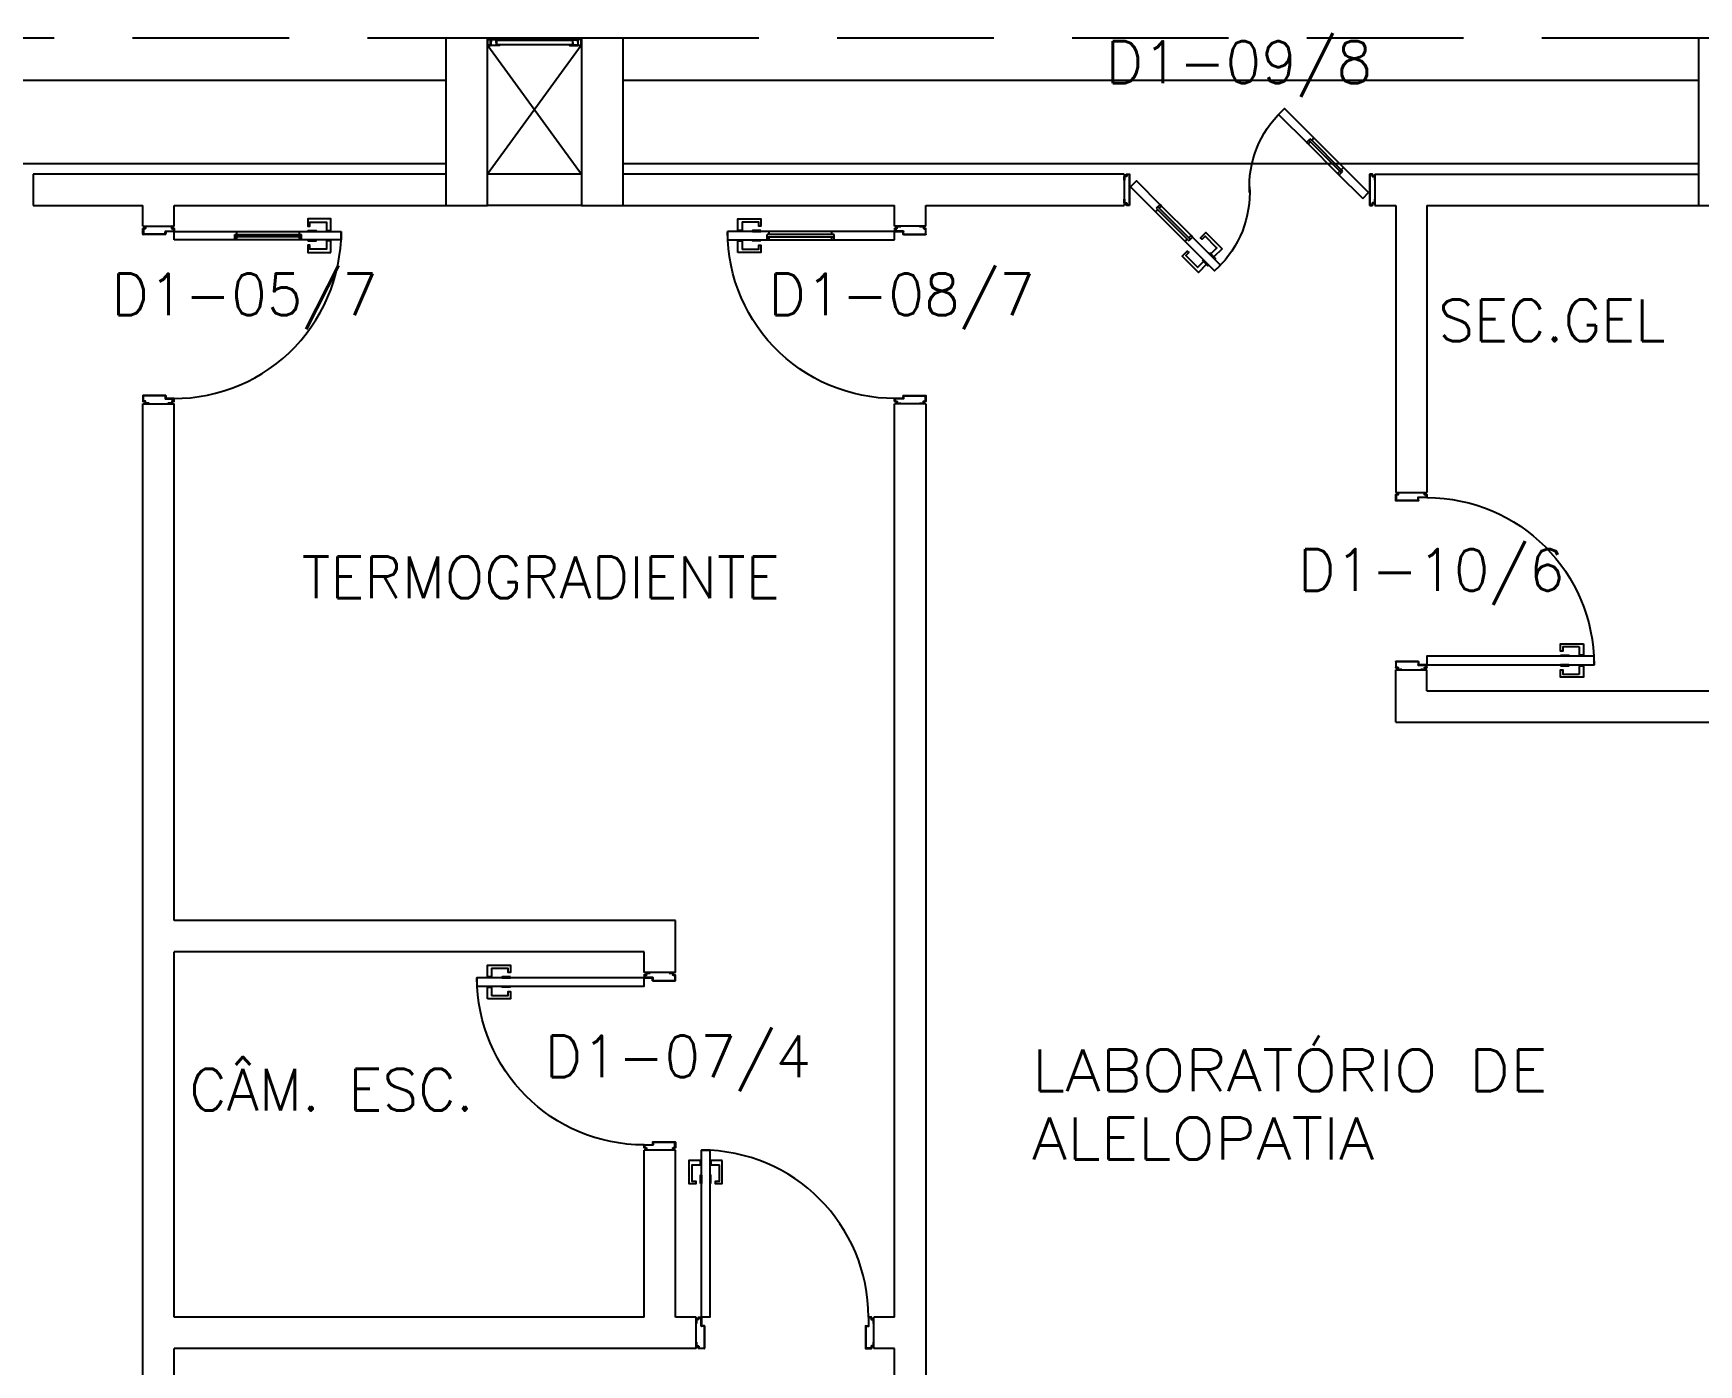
# Model space of a CAD drawing. Header units: millimetres. Extents: x 2801 to 3319, y 1187 to 1422.
# Drawn here: x 3049.55 to 3057.53, y 1254.72 to 1261.1 of the extents above; entities that cross this region are included whole.
import ezdxf

# ---------------------------------------------------------------- set-up
doc = ezdxf.new("R2010")
doc.units = ezdxf.units.MM
doc.linetypes.add('HIDDEN', pattern=[0.375, 0.25, -0.125])
for name, color, linetype in [('AR-ALV', 2, 'Continuous'), ('AR-ESQ', 1, 'Continuous'), ('AR-ESTC', 3, 'Continuous'), ('AR-PORTA', 1, 'Continuous'), ('AR-PROJ', 1, 'HIDDEN'), ('AR-SHAFT', 1, 'Continuous'), ('DT-ESQ-BAGUETE-C', 2, 'Continuous'), ('DT-ESQ-PERFIL CADEIRA-C', 2, 'Continuous'), ('DT-ESQ-PERFIL CADEIRA-V', 1, 'Continuous'), ('DT-ESQ-VENEZIANA-C', 2, 'Continuous'), ('DT-ESQ-VENEZIANA-V', 2, 'Continuous'), ('ENDEREÇO', 2, 'Continuous'), ('maçaneta', 1, 'Continuous'), ('mov', 1, 'Continuous'), ('PM-PERFIL U-C', 2, 'Continuous'), ('PM-VIDRO', 1, 'Continuous'), ('pm1', 2, 'Continuous'), ('pm2', 2, 'Continuous'), ('TEXTO', 2, 'Continuous')]:
    doc.layers.add(name, color=color, linetype=linetype)
doc.styles.add('S16', font='simplex.shx', dxfattribs={"width": 1.1, "height": 0.16})
doc.styles.add('UNB-100', font='simplex.shx', dxfattribs={"height": 0.2})
doc.styles.add('UNB1-100', font='simplex.shx', dxfattribs={"height": 0.2})

# ---------------------------------------------------------------- blocks, each defined once
blk = doc.blocks.new('EF01-P')
at = {"layer": 'DT-ESQ-BAGUETE-C', "ltscale": 0.1}
for points in [[(0.0015, 0.035), (0.015, 0.035), (0.015, 0.0335), (0.0015, 0.0335), (0.0015, 0.005), (0.015, 0.005), (0.015, 0.0035), (0.0015, 0.0035, -0.414214), (0, 0.005), (0, 0.0335, -0.414214)], [(0.4485, 0.035), (0.435, 0.035), (0.435, 0.0335), (0.4485, 0.0335), (0.4485, 0.005), (0.435, 0.005), (0.435, 0.0035), (0.4485, 0.0035, 0.414214), (0.45, 0.005), (0.45, 0.0335, 0.414214)]]:
    blk.add_lwpolyline(points, format="xyb", close=True, dxfattribs=at)
at = {"layer": 'DT-ESQ-PERFIL CADEIRA-C', "color": 2, "ltscale": 0.1}
for points in [[(0.01, 0.0015), (0.01, 0.003), (0.0015, 0.003, 1), (0.0015, 0), (0.015, 0, 0.414214), (0.0165, 0.0015), (0.0165, 0.0335), (0.043, 0.0335)], [(0.407, 0.0065), (0.432, 0.0065), (0.432, 0.0165), (0.4335, 0.0165), (0.4335, 0.0065, -0.414214), (0.432, 0.005), (0.407, 0.005), (0.3935, 0.005, -1), (0.3935, 0.008), (0.407, 0.008), (0.407, 0.02), (0.407, 0.032), (0.3935, 0.032, -1), (0.3935, 0.035), (0.407, 0.035), (0.4335, 0.035, -0.414214), (0.435, 0.0335), (0.435, 0.0015), (0.4485, 0.0015)]]:
    blk.add_lwpolyline(points, format="xyb", dxfattribs=at)
at = {"layer": 'DT-ESQ-PERFIL CADEIRA-C', "ltscale": 0.1}
for points in [[(0.043, 0.0065), (0.018, 0.0065), (0.018, 0.0165), (0.0165, 0.0165), (0.0165, 0.0065, 0.414214), (0.018, 0.005), (0.043, 0.005), (0.0565, 0.005, 1), (0.0565, 0.008), (0.043, 0.008), (0.043, 0.02), (0.043, 0.032), (0.0565, 0.032, 1), (0.0565, 0.035), (0.043, 0.035), (0.0165, 0.035, 0.414214), (0.015, 0.0335), (0.015, 0.0015), (0.0015, 0.0015)], [(0.0415, 0.02), (0.0415, 0.032, -0.414214), (0.043, 0.0335), (0.0565, 0.0335)], [(0.0415, 0.02), (0.0415, 0.008, 0.414214), (0.043, 0.0065), (0.0565, 0.0065)], [(0.4085, 0.02), (0.4085, 0.032, 0.414214), (0.407, 0.0335), (0.3935, 0.0335)], [(0.4085, 0.02), (0.4085, 0.008, -0.414214), (0.407, 0.0065), (0.3935, 0.0065)], [(0.44, 0.0015), (0.44, 0.003), (0.4485, 0.003, -1), (0.4485, 0), (0.435, 0, -0.414214), (0.4335, 0.0015), (0.4335, 0.0335), (0.407, 0.0335)]]:
    blk.add_lwpolyline(points, format="xyb", dxfattribs=at)
at = {"layer": 'DT-ESQ-PERFIL CADEIRA-V', "ltscale": 0.1}
blk.add_line((0.015, 0), (0.435, 0), dxfattribs=at)
at = {"layer": 'DT-ESQ-VENEZIANA-C', "ltscale": 0.1}
for p, q in [((0.043, 0.0105), (0.407, 0.0105)), ((0.043, 0.009), (0.407, 0.009))]:
    blk.add_line(p, q, dxfattribs=at)
at = {"layer": 'DT-ESQ-VENEZIANA-V', "ltscale": 0.1}
blk.add_line((0.043, 0.031), (0.407, 0.031), dxfattribs=at)
blk = doc.blocks.new('PM3')
at = {"layer": 'maçaneta'}
for points in [[(0.02, 0.825), (-0.035, 0.825), (-0.035, 0.715), (0, 0.715), (0, 0.725), (-0.02, 0.725), (-0.02, 0.8035, -0.414214), (-0.0185, 0.805), (0.02, 0.805)], [(0.125, 0.825), (0.07, 0.825), (0.07, 0.805), (0.1085, 0.805, -0.414214), (0.11, 0.8035), (0.11, 0.725), (0.09, 0.725), (0.09, 0.715), (0.125, 0.715)]]:
    blk.add_lwpolyline(points, format="xyb", close=True, dxfattribs=at)
for points in [[(0.02, 0.715), (0.02, 0.755), (0.025, 0.755), (0.025, 0.715)], [(0.07, 0.715), (0.07, 0.755), (0.065, 0.755), (0.065, 0.715)]]:
    blk.add_lwpolyline(points, close=True, dxfattribs=at)
at = {"layer": 'mov'}
blk.add_arc((0.025, 0.075), 0.8, 0, 90, dxfattribs=at)
at = {"layer": 'PM-PERFIL U-C'}
for p, q in [((0, 0.045), (0, 0.0635)), ((0.002, 0.045), (0, 0.045)), ((0.0015, 0.065), (0.01, 0.065)), ((0.002, 0.063), (0.002, 0.045)), ((0.0105, 0.063), (0.002, 0.063)), ((0.01, 0.065), (0.01, 0.0735)), ((0.0115, 0.075), (0.0235, 0.075)), ((0.012, 0.073), (0.012, 0.0645)), ((0.023, 0.073), (0.012, 0.073)), ((0.023, 0.0335), (0.023, 0.073)), ((0.038, 0.032), (0.0245, 0.032)), ((0.025, 0.0735), (0.025, 0.034)), ((0.0385, 0.034), (0.025, 0.034)), ((0.038, 0.032), (0.038, -0.073)), ((0.04, 0.0325), (0.04, -0.0735)), ((0.81, 0.0325), (0.81, -0.0735)), ((0.8115, 0.034), (0.825, 0.034)), ((0.812, 0.032), (0.8255, 0.032)), ((0.812, 0.032), (0.812, -0.073)), ((0.825, 0.0735), (0.825, 0.034)), ((0.8385, 0.075), (0.8265, 0.075)), ((0.827, 0.073), (0.838, 0.073)), ((0.827, 0.0335), (0.827, 0.073)), ((0.838, 0.073), (0.838, 0.0645)), ((0.8395, 0.063), (0.848, 0.063)), ((0.84, 0.065), (0.84, 0.0735)), ((0.8485, 0.065), (0.84, 0.065)), ((0.848, 0.063), (0.848, 0.045)), ((0.848, 0.045), (0.85, 0.045)), ((0.85, 0.045), (0.85, 0.0635)), ((0, -0.045), (0.002, -0.045)), ((0, -0.0635), (0, -0.045)), ((0.01, -0.065), (0.0015, -0.065)), ((0.002, -0.045), (0.002, -0.063)), ((0.002, -0.063), (0.0105, -0.063)), ((0.01, -0.0735), (0.01, -0.065)), ((0.0385, -0.075), (0.0115, -0.075)), ((0.012, -0.0645), (0.012, -0.073)), ((0.012, -0.073), (0.038, -0.073)), ((0.8115, -0.075), (0.8385, -0.075)), ((0.838, -0.073), (0.812, -0.073)), ((0.838, -0.0645), (0.838, -0.073)), ((0.848, -0.063), (0.8395, -0.063)), ((0.84, -0.0735), (0.84, -0.065)), ((0.84, -0.065), (0.8485, -0.065)), ((0.85, -0.045), (0.848, -0.045)), ((0.848, -0.045), (0.848, -0.063)), ((0.85, -0.0635), (0.85, -0.045))]:
    blk.add_line(p, q, dxfattribs=at)
for centre, start, end in [((0.0015, 0.0635), 90, 180), ((0.0115, 0.0735), 90, 180), ((0.0105, 0.0645), 270, 0), ((0.0245, 0.0335), 180, 270), ((0.0235, 0.0735), 360, 90), ((0.0385, 0.0325), 0, 90), ((0.8115, 0.0325), 90, 180), ((0.8265, 0.0735), 90, 180), ((0.8255, 0.0335), 270, 0), ((0.8395, 0.0645), 180, 270), ((0.8385, 0.0735), 0, 90), ((0.8485, 0.0635), 0, 90), ((0.0015, -0.0635), 180, 270), ((0.0115, -0.0735), 180, 270), ((0.0105, -0.0645), 0, 90), ((0.0385, -0.0735), 269.93864, 0), ((0.8115, -0.0735), 180, 270.06136), ((0.8395, -0.0645), 90, 180), ((0.8385, -0.0735), 270, 0), ((0.8485, -0.0635), 270, 0)]:
    blk.add_arc(centre, 0.0015, start, end, dxfattribs=at)
at = {"layer": 'pm1'}
blk.add_lwpolyline([(0.065, 0.875), (0.065, 0.075), (0.025, 0.075), (0.025, 0.875)], close=True, dxfattribs=at)
blk = doc.blocks.new('PM7B')
at = {"layer": 'maçaneta'}
for points in [[(0.7317, -0.2081), (0.7706, -0.247), (0.7848, -0.2329), (0.7576, -0.2056, -0.414214), (0.7576, -0.2035), (0.8131, -0.148), (0.8272, -0.1622), (0.8343, -0.1551), (0.8095, -0.1303)], [(0.806, -0.2824), (0.8449, -0.3213), (0.9227, -0.2435), (0.8979, -0.2187), (0.8908, -0.2258), (0.905, -0.2399), (0.8495, -0.2954, -0.414214), (0.8474, -0.2954), (0.8201, -0.2682)], [(0.8449, -0.3213), (0.806, -0.2824), (0.8201, -0.2682), (0.8474, -0.2954, 0.414214), (0.8495, -0.2954), (0.905, -0.2399), (0.8908, -0.2258), (0.8979, -0.2187), (0.9227, -0.2435)]]:
    blk.add_lwpolyline(points, format="xyb", close=True, dxfattribs=at)
for points in [[(0.7918, -0.2258), (0.7636, -0.2541), (0.7671, -0.2576), (0.7954, -0.2293)], [(0.7918, -0.2258), (0.7636, -0.2541), (0.7671, -0.2576), (0.7954, -0.2293)], [(0.8272, -0.2612), (0.7989, -0.2894), (0.7954, -0.2859), (0.8237, -0.2576)], [(0.8272, -0.2612), (0.7989, -0.2894), (0.7954, -0.2859), (0.8237, -0.2576)]]:
    blk.add_lwpolyline(points, close=True, dxfattribs=at)
at = {"layer": 'mov'}
for centre, start, end in [((0.0994, 0.0888), 356.80287, 46.39924), ((1.1006, 0.0612), 176.80287, 226.39924)]:
    blk.add_arc(centre, 0.5014, start, end, dxfattribs=at)
at = {"layer": 'PM-PERFIL U-C'}
for p, q in [((0, 0.12), (0, 0.1385)), ((0.002, 0.12), (0, 0.12)), ((0.0015, 0.14), (0.01, 0.14)), ((0.0105, 0.138), (0.002, 0.138)), ((0.002, 0.138), (0.002, 0.12)), ((0.01, 0.14), (0.01, 0.1485)), ((0.0115, 0.15), (0.0235, 0.15)), ((0.023, 0.148), (0.012, 0.148)), ((0.012, 0.148), (0.012, 0.1395)), ((0.023, 0.148), (0.023, 0.002)), ((0.025, 0.1485), (0.025, 0.0015)), ((1.175, 0.1485), (1.175, 0.0015)), ((1.1885, 0.15), (1.1765, 0.15)), ((1.177, 0.148), (1.188, 0.148)), ((1.177, 0.148), (1.177, 0.002)), ((1.188, 0.148), (1.188, 0.1395)), ((1.1895, 0.138), (1.198, 0.138)), ((1.19, 0.14), (1.19, 0.1485)), ((1.1985, 0.14), (1.19, 0.14)), ((1.198, 0.138), (1.198, 0.12)), ((1.198, 0.12), (1.2, 0.12)), ((1.2, 0.12), (1.2, 0.1385)), ((0, 0.0115), (0, 0.03)), ((0, 0.03), (0.002, 0.03)), ((0.01, 0.01), (0.0015, 0.01)), ((0.002, 0.03), (0.002, 0.012)), ((0.002, 0.012), (0.0105, 0.012)), ((0.01, 0.0015), (0.01, 0.01)), ((0.0235, 0), (0.0115, 0)), ((0.012, 0.0105), (0.012, 0.002)), ((0.012, 0.002), (0.023, 0.002)), ((1.1765, 0), (1.1885, 0)), ((1.188, 0.002), (1.177, 0.002)), ((1.188, 0.0105), (1.188, 0.002)), ((1.198, 0.012), (1.1895, 0.012)), ((1.19, 0.01), (1.1985, 0.01)), ((1.19, 0.0015), (1.19, 0.01)), ((1.198, 0.03), (1.198, 0.012)), ((1.2, 0.03), (1.198, 0.03)), ((1.2, 0.0115), (1.2, 0.03))]:
    blk.add_line(p, q, dxfattribs=at)
for centre, start, end in [((0.0015, 0.1385), 90, 180), ((0.0115, 0.1485), 90, 180), ((0.0105, 0.1395), 270, 0), ((0.0235, 0.1485), 0, 90), ((1.1765, 0.1485), 90, 180), ((1.1895, 0.1395), 180, 270), ((1.1885, 0.1485), 0, 90), ((1.1985, 0.1385), 0, 90), ((0.0015, 0.0115), 180, 270), ((0.0115, 0.0015), 180, 270), ((0.0105, 0.0105), 0, 90), ((0.0235, 0.0015), 269.93864, 0), ((1.1765, 0.0015), 180, 270.06136), ((1.1895, 0.0105), 90, 180), ((1.1885, 0.0015), 270, 0), ((1.1985, 0.0115), 270, 0)]:
    blk.add_arc(centre, 0.0015, start, end, dxfattribs=at)
at = {"layer": 'PM-VIDRO'}
for p, q in [((0.1607, 0.1707), (0.3021, 0.3122)), ((0.3092, 0.3051), (0.1677, 0.1637)), ((0.8908, -0.1551), (1.0323, -0.0137)), ((1.0393, -0.0207), (0.8979, -0.1622))]:
    blk.add_line(p, q, dxfattribs=at)
at = {"layer": 'pm1'}
for p, q in [((0.3021, 0.3122), (0.2915, 0.3228)), ((0.3021, 0.3122), (0.3092, 0.3192)), ((0.3268, 0.3016), (0.3092, 0.3192)), ((0.3162, 0.3122), (0.3092, 0.3051)), ((0.3198, 0.2945), (0.3092, 0.3051)), ((0.3268, 0.3016), (0.3198, 0.2945)), ((0.0296, 0.0609), (0.1501, 0.1813)), ((0.1501, 0.1813), (0.1607, 0.1707)), ((0.1536, 0.1637), (0.1607, 0.1707)), ((0.1713, 0.146), (0.1536, 0.1637)), ((0.1677, 0.1637), (0.1607, 0.1566)), ((0.1677, 0.1637), (0.1783, 0.1531)), ((0.1783, 0.1531), (0.0579, 0.0326)), ((0.1783, 0.1531), (0.1713, 0.146)), ((0.0579, 0.0326), (0.0296, 0.0609)), ((1.0217, -0.0031), (1.0287, 0.004)), ((1.0287, 0.004), (1.0464, -0.0137)), ((1.0323, -0.0137), (1.0393, -0.0066)), ((1.0464, -0.0137), (1.0393, -0.0207)), ((0.8732, -0.1516), (0.8802, -0.1445)), ((0.8732, -0.1516), (0.8908, -0.1692)), ((0.8802, -0.1445), (0.8908, -0.1551)), ((0.8838, -0.1622), (0.8908, -0.1551)), ((0.8979, -0.1622), (0.8908, -0.1692)), ((0.8979, -0.1622), (0.9085, -0.1728))]:
    blk.add_line(p, q, dxfattribs=at)
for points in [[(0.2915, 0.3228), (0.4329, 0.4642), (0.4612, 0.4359), (0.3198, 0.2945)], [(1.0323, -0.0137), (1.0217, -0.0031), (1.1421, 0.1174), (1.1704, 0.0891), (1.0499, -0.0313), (1.0393, -0.0207)], [(0.9085, -0.1728), (0.7671, -0.3142), (0.7388, -0.2859), (0.8732, -0.1516)]]:
    blk.add_lwpolyline(points, dxfattribs=at)
at = {"layer": 'pm2'}
for p, q in [((0.1501, 0.1813), (0.2915, 0.3228)), ((0.3198, 0.2945), (0.1783, 0.1531)), ((0.8802, -0.1445), (1.0217, -0.0031)), ((1.0499, -0.0313), (0.9085, -0.1728))]:
    blk.add_line(p, q, dxfattribs=at)
blk = doc.blocks.new('PM3V')
at = {"layer": 'maçaneta'}
for points in [[(0.02, 0.9), (-0.035, 0.9), (-0.035, 0.79), (0, 0.79), (0, 0.8), (-0.02, 0.8), (-0.02, 0.8785, -0.414214), (-0.0185, 0.88), (0.02, 0.88)], [(0.125, 0.9), (0.07, 0.9), (0.07, 0.88), (0.1085, 0.88, -0.414214), (0.11, 0.8785), (0.11, 0.8), (0.09, 0.8), (0.09, 0.79), (0.125, 0.79)]]:
    blk.add_lwpolyline(points, format="xyb", close=True, dxfattribs=at)
for points in [[(0.02, 0.79), (0.02, 0.83), (0.025, 0.83), (0.025, 0.79)], [(0.07, 0.79), (0.07, 0.83), (0.065, 0.83), (0.065, 0.79)]]:
    blk.add_lwpolyline(points, close=True, dxfattribs=at)
at = {"layer": 'mov'}
blk.add_arc((0.025, 0.15), 0.8, 356.84716, 90, dxfattribs=at)
at = {"layer": 'PM-PERFIL U-C'}
for p, q in [((0, 0.12), (0, 0.1385)), ((0.002, 0.12), (0, 0.12)), ((0.0015, 0.14), (0.01, 0.14)), ((0.002, 0.138), (0.002, 0.12)), ((0.0105, 0.138), (0.002, 0.138)), ((0.01, 0.14), (0.01, 0.1485)), ((0.0115, 0.15), (0.0235, 0.15)), ((0.012, 0.148), (0.012, 0.1395)), ((0.023, 0.148), (0.012, 0.148)), ((0.023, 0.1085), (0.023, 0.148)), ((0.038, 0.107), (0.0245, 0.107)), ((0.025, 0.1485), (0.025, 0.109)), ((0.0385, 0.109), (0.025, 0.109)), ((0.038, 0.107), (0.038, 0.002)), ((0.04, 0.1075), (0.04, 0.0015)), ((0.81, 0.1075), (0.81, 0.0015)), ((0.8115, 0.109), (0.825, 0.109)), ((0.812, 0.107), (0.8255, 0.107)), ((0.812, 0.107), (0.812, 0.002)), ((0.825, 0.1485), (0.825, 0.109)), ((0.8385, 0.15), (0.8265, 0.15)), ((0.827, 0.148), (0.838, 0.148)), ((0.827, 0.1085), (0.827, 0.148)), ((0.838, 0.148), (0.838, 0.1395)), ((0.8395, 0.138), (0.848, 0.138)), ((0.84, 0.14), (0.84, 0.1485)), ((0.8485, 0.14), (0.84, 0.14)), ((0.848, 0.138), (0.848, 0.12)), ((0.848, 0.12), (0.85, 0.12)), ((0.85, 0.12), (0.85, 0.1385)), ((0, 0.03), (0.002, 0.03)), ((0, 0.0115), (0, 0.03)), ((0.01, 0.01), (0.0015, 0.01)), ((0.002, 0.03), (0.002, 0.012)), ((0.002, 0.012), (0.0105, 0.012)), ((0.01, 0.0015), (0.01, 0.01)), ((0.0385, 0), (0.0115, 0)), ((0.012, 0.0105), (0.012, 0.002)), ((0.012, 0.002), (0.038, 0.002)), ((0.8115, 0), (0.8385, 0)), ((0.838, 0.002), (0.812, 0.002)), ((0.838, 0.0105), (0.838, 0.002)), ((0.848, 0.012), (0.8395, 0.012)), ((0.84, 0.0015), (0.84, 0.01)), ((0.84, 0.01), (0.8485, 0.01)), ((0.85, 0.03), (0.848, 0.03)), ((0.848, 0.03), (0.848, 0.012)), ((0.85, 0.0115), (0.85, 0.03))]:
    blk.add_line(p, q, dxfattribs=at)
for centre, start, end in [((0.0015, 0.1385), 90, 180), ((0.0115, 0.1485), 90, 180), ((0.0105, 0.1395), 270, 0), ((0.0245, 0.1085), 180, 270), ((0.0235, 0.1485), 360, 90), ((0.0385, 0.1075), 0, 90), ((0.8115, 0.1075), 90, 180), ((0.8265, 0.1485), 90, 180), ((0.8255, 0.1085), 270, 0), ((0.8395, 0.1395), 180, 270), ((0.8385, 0.1485), 0, 90), ((0.8485, 0.1385), 0, 90), ((0.0015, 0.0115), 180, 270), ((0.0115, 0.0015), 180, 270), ((0.0105, 0.0105), 0, 90), ((0.0385, 0.0015), 269.93864, 0), ((0.8115, 0.0015), 180, 270.06136), ((0.8395, 0.0105), 90, 180), ((0.8385, 0.0015), 270, 0), ((0.8485, 0.0115), 270, 0)]:
    blk.add_arc(centre, 0.0015, start, end, dxfattribs=at)
at = {"layer": 'PM-VIDRO'}
for p, q in [((0.04, 0.45), (0.04, 0.75)), ((0.05, 0.75), (0.05, 0.45))]:
    blk.add_line(p, q, dxfattribs=at)
at = {"layer": 'pm1'}
for p, q in [((0.025, 0.95), (0.065, 0.95)), ((0.025, 0.75), (0.025, 0.95)), ((0.065, 0.95), (0.065, 0.76)), ((0.04, 0.75), (0.025, 0.75)), ((0.065, 0.76), (0.04, 0.76)), ((0.04, 0.75), (0.04, 0.76)), ((0.05, 0.76), (0.05, 0.75)), ((0.065, 0.75), (0.05, 0.75)), ((0.065, 0.76), (0.065, 0.75)), ((0.025, 0.15), (0.025, 0.45)), ((0.04, 0.45), (0.025, 0.45)), ((0.04, 0.44), (0.04, 0.45)), ((0.065, 0.44), (0.04, 0.44)), ((0.065, 0.45), (0.05, 0.45)), ((0.05, 0.45), (0.05, 0.44)), ((0.065, 0.45), (0.065, 0.44)), ((0.065, 0.44), (0.065, 0.15)), ((0.065, 0.15), (0.025, 0.15))]:
    blk.add_line(p, q, dxfattribs=at)
at = {"layer": 'pm2'}
for p, q in [((0.025, 0.45), (0.025, 0.75)), ((0.065, 0.75), (0.065, 0.45)), ((0.025, 0.15), (0.025, 0.109)), ((0.025, 0.109), (0.035, 0.109)), ((0.8252, 0.109), (0.8152, 0.109)), ((0.8152, 0), (0.8402, 0)), ((0.8402, 0.01), (0.8502, 0.01)), ((0.8402, 0), (0.8402, 0.01))]:
    blk.add_line(p, q, dxfattribs=at)

msp = doc.modelspace()

# ---------------------------------------------------------------- linework, layer by layer
at = {"layer": 'AR-ALV'}
for p, q in [((3051.5249, 1260.4248), (3049.5499, 1260.4248)), ((3049.5499, 1260.4248), (3049.5499, 1260.2748)), ((3052.1749, 1260.4248), (3051.7249, 1260.4248)), ((3052.1749, 1260.4248), (3051.7249, 1260.4248)), ((3054.7749, 1260.4248), (3052.3749, 1260.4248)), ((3054.7749, 1260.4248), (3054.7749, 1260.2748)), ((3054.7749, 1260.4248), (3054.7749, 1260.2748)), ((3055.9749, 1260.4248), (3057.5249, 1260.4248)), ((3055.9749, 1260.4248), (3055.9749, 1260.2748)), ((3049.5499, 1260.2748), (3050.0749, 1260.2748)), ((3050.0749, 1260.1748), (3050.0749, 1260.2748)), ((3050.2249, 1260.2748), (3051.5249, 1260.2748)), ((3050.2249, 1260.1748), (3050.2249, 1260.2748)), ((3052.1749, 1260.2748), (3051.7249, 1260.2748)), ((3052.3749, 1260.2748), (3053.6749, 1260.2748)), ((3053.6749, 1260.1748), (3053.6749, 1260.2748)), ((3053.8249, 1260.2748), (3054.7749, 1260.2748)), ((3053.8249, 1260.1748), (3053.8249, 1260.2748)), ((3055.9749, 1260.2748), (3056.0749, 1260.2748)), ((3056.0749, 1260.2748), (3056.0749, 1258.8998)), ((3056.2249, 1260.2748), (3056.2249, 1258.8998)), ((3056.2249, 1260.2748), (3057.5249, 1260.2748)), ((3050.0749, 1260.1748), (3050.2249, 1260.1748)), ((3053.8249, 1260.1748), (3053.6749, 1260.1748)), ((3050.0749, 1251.9498), (3050.0749, 1259.3248)), ((3050.0749, 1259.3248), (3050.2249, 1259.3248)), ((3050.2249, 1256.8498), (3050.2249, 1259.3248)), ((3053.8249, 1259.3248), (3053.6749, 1259.3248)), ((3053.6749, 1254.9498), (3053.6749, 1259.3248)), ((3053.8249, 1259.3248), (3053.8249, 1251.9498)), ((3056.0749, 1258.8998), (3056.2249, 1258.8998)), ((3056.0749, 1257.7998), (3056.0749, 1258.0498)), ((3056.0749, 1258.0498), (3056.2249, 1258.0498)), ((3056.2249, 1257.9498), (3056.2249, 1258.0498)), ((3056.2249, 1257.9498), (3057.5749, 1257.9498)), ((3056.0749, 1257.7998), (3057.5749, 1257.7998)), ((3052.6249, 1256.8498), (3050.2249, 1256.8498)), ((3052.6249, 1256.5998), (3052.6249, 1256.8498)), ((3052.4749, 1256.6998), (3050.2249, 1256.6998)), ((3050.2249, 1254.9498), (3050.2249, 1256.6998)), ((3052.4749, 1256.5998), (3052.4749, 1256.6998)), ((3052.6249, 1256.5998), (3052.4749, 1256.5998)), ((3052.4749, 1254.9498), (3052.4749, 1255.7498)), ((3052.6249, 1255.7498), (3052.4749, 1255.7498)), ((3052.6249, 1254.9498), (3052.6249, 1255.7498)), ((3052.4749, 1254.9498), (3050.2249, 1254.9498)), ((3052.7249, 1254.9498), (3052.6249, 1254.9498)), ((3052.7249, 1254.7998), (3052.7249, 1254.9498)), ((3053.6749, 1254.9498), (3053.5749, 1254.9498)), ((3053.5749, 1254.7998), (3053.5749, 1254.9498)), ((3050.2249, 1251.9498), (3050.2249, 1254.7998)), ((3052.7249, 1254.7998), (3050.2249, 1254.7998)), ((3053.6749, 1254.7998), (3053.5749, 1254.7998)), ((3053.6749, 1251.9498), (3053.6749, 1254.7998))]:
    msp.add_line(p, q, dxfattribs=at)
at = {"layer": 'AR-ESTC'}
for points in [[(3051.5249, 1260.2748), (3051.7249, 1260.2748), (3051.7249, 1261.0748), (3051.5249, 1261.0748)], [(3052.1749, 1260.2748), (3052.3749, 1260.2748), (3052.3749, 1261.0748), (3052.1749, 1261.0748)], [(3057.5249, 1260.2748), (3057.7249, 1260.2748), (3057.7249, 1261.0748), (3057.5249, 1261.0748)]]:
    msp.add_lwpolyline(points, close=True, dxfattribs=at)
at = {"layer": 'AR-PROJ', "ltscale": 3}
msp.add_line((3111.5249, 1261.0748), (3046.3749, 1261.0748), dxfattribs=at)
at = {"layer": 'AR-SHAFT'}
for p, q in [((3052.1734, 1261.0398), (3051.7249, 1260.4248)), ((3051.7264, 1261.0398), (3052.1749, 1260.4248)), ((3046.3749, 1260.8748), (3051.5249, 1260.8748)), ((3052.3749, 1260.8748), (3057.5249, 1260.8748)), ((3046.3749, 1260.4748), (3051.5249, 1260.4748)), ((3052.3749, 1260.4748), (3057.5249, 1260.4748))]:
    msp.add_line(p, q, dxfattribs=at)

# ---------------------------------------------------------------- block references
at = {"layer": 'AR-ESQ', "rotation": 180}
msp.add_blockref('EF01-P', (3052.1749, 1261.0748), dxfattribs=at)
at = {"layer": 'AR-PORTA', "xscale": -1}
msp.add_blockref('PM7B', (3055.9749, 1260.2748), dxfattribs=at)
at = {"layer": 'AR-PORTA', "rotation": 270}
msp.add_blockref('PM3V', (3050.0749, 1260.1748), dxfattribs=at)
at = {"layer": 'AR-PORTA', "xscale": -1}
for name, p, rotation in [('PM3V', (3053.8249, 1260.1748), 90), ('PM3', (3056.1499, 1258.0498), 270), ('PM3', (3052.5499, 1256.5998), 90)]:
    msp.add_blockref(name, p, dxfattribs=dict(at, rotation=rotation))
at = {"layer": 'AR-PORTA'}
msp.add_blockref('PM3', (3052.7249, 1254.8748), dxfattribs=at)

# ---------------------------------------------------------------- texts
at = {"layer": 'ENDEREÇO', "style": 'UNB1-100'}
for s, p in [('D1-09/8', (3054.6856, 1260.8608)), ('D1-05/7', (3049.9229, 1259.7484)), ('D1-08/7', (3053.0703, 1259.7484)), ('D1-10/6', (3055.607, 1258.4288)), ('D1-07/4', (3051.9985, 1256.0987))]:
    msp.add_text(s, height=0.2, dxfattribs=at).set_placement(p)
at = {"layer": 'TEXTO', "style": 'UNB-100'}
for s, p in [('SEC.GEL', (3056.2789, 1259.6242)), ('TERMOGRADIENTE', (3050.8356, 1258.3932)), ('CÂM. ESC.', (3050.2966, 1255.9393))]:
    msp.add_text(s, height=0.2, dxfattribs=at).set_placement(p)
at = {"layer": 'TEXTO', "style": 'S16', "width": 1.1}
for s, p in [('LABORATÓRIO DE', (3054.3321, 1256.0314)), ('ALELOPATIA', (3054.3321, 1255.7052))]:
    msp.add_text(s, height=0.2, dxfattribs=at).set_placement(p)

doc.saveas('drawing.dxf')
